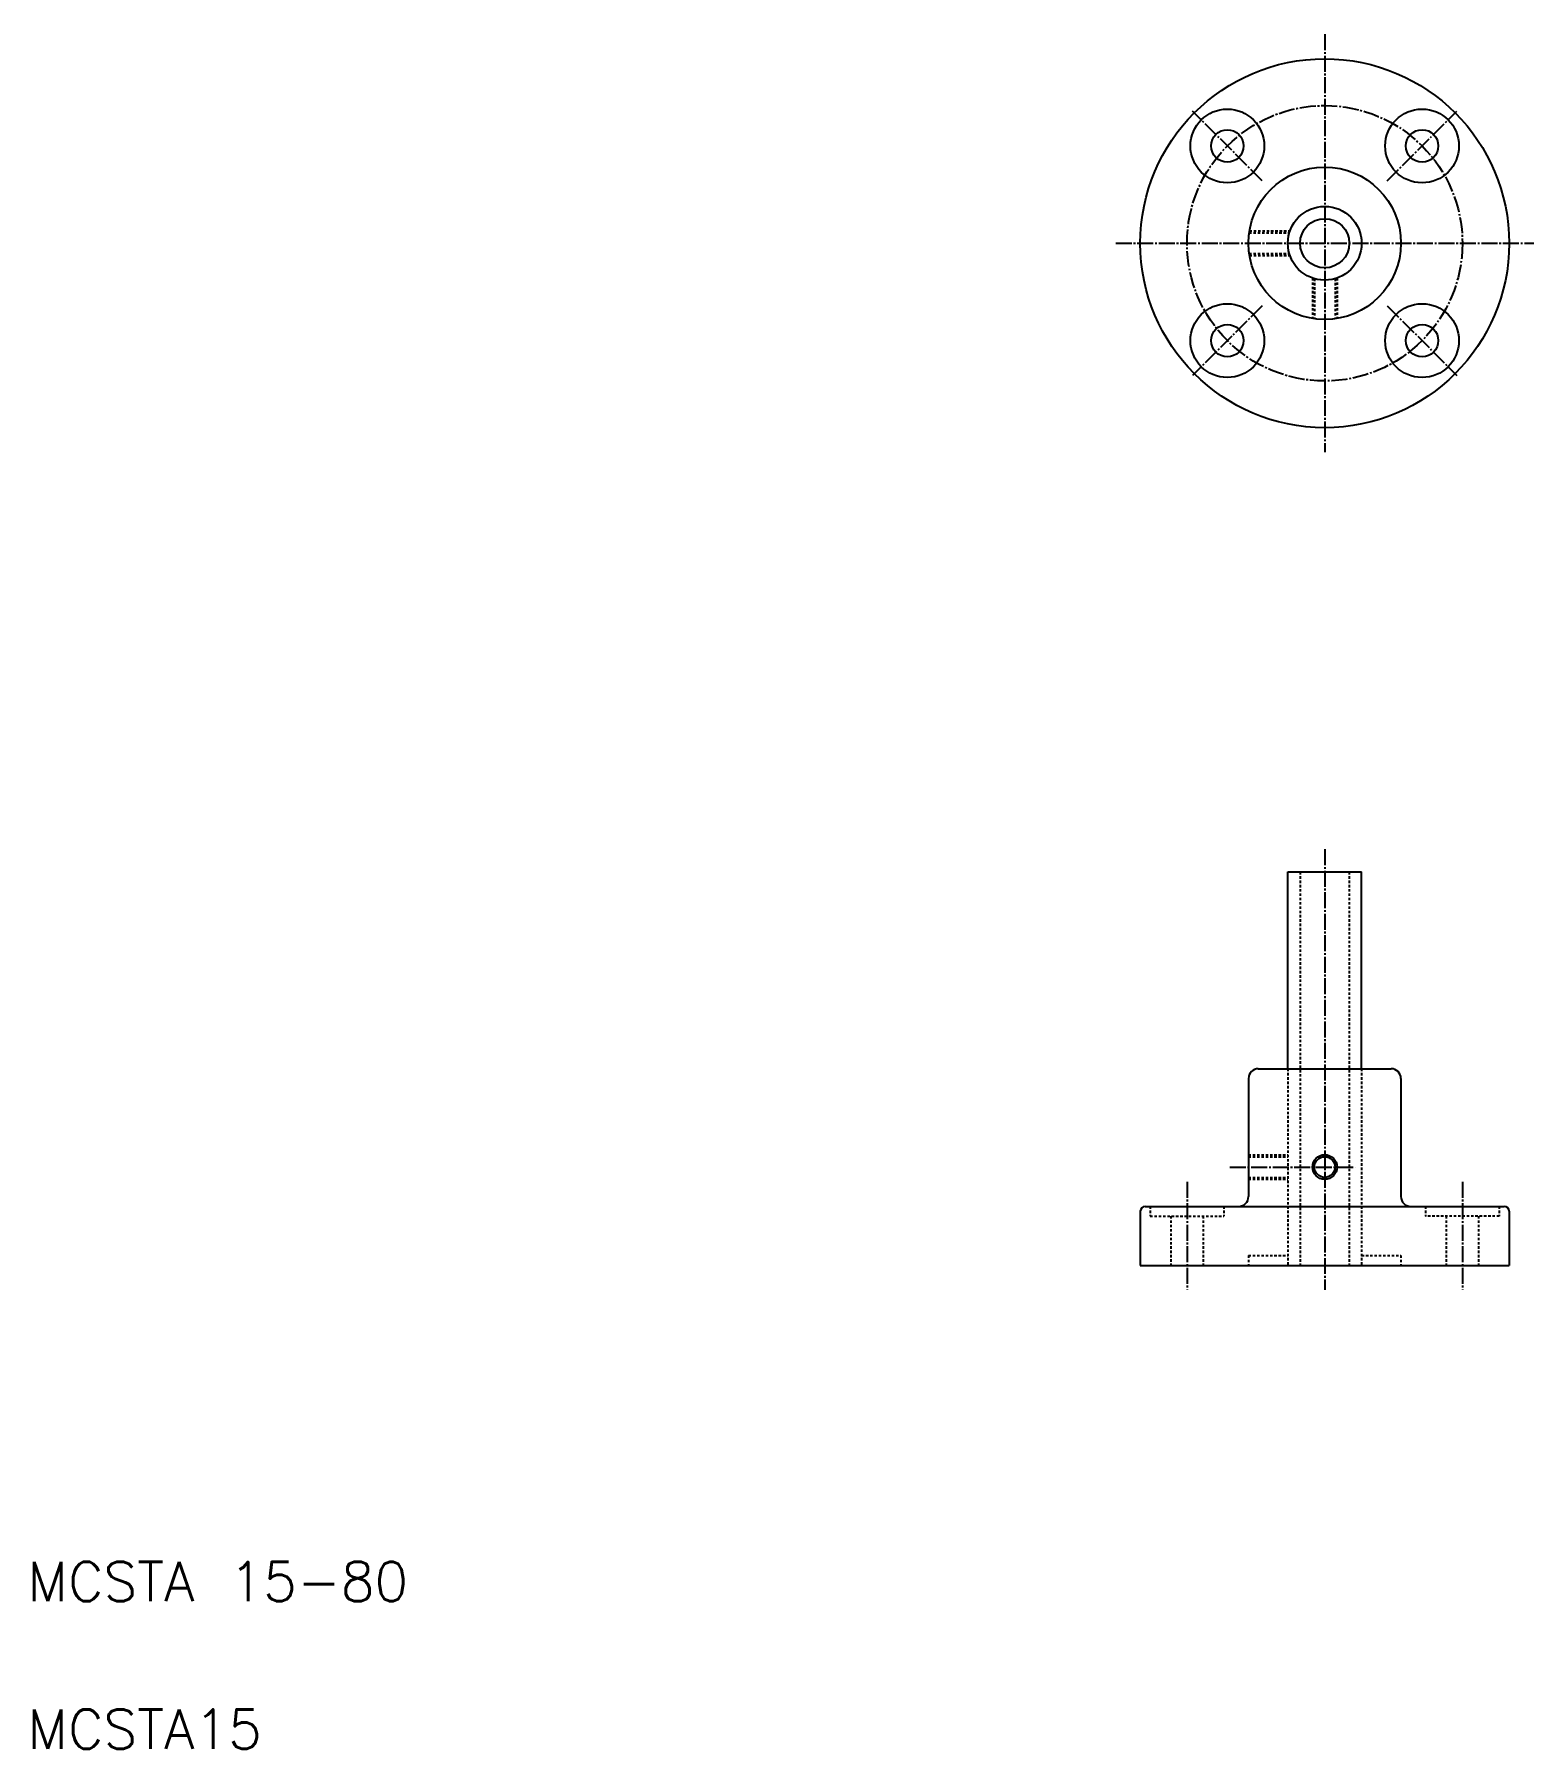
# Model space of a CAD drawing. Extents: x 21 to 326, y 20 to 369.
import ezdxf

# ---------------------------------------------------------------- set-up
doc = ezdxf.new("R2010")
doc.units = 0
doc.header["$LTSCALE"] = 0.25
doc.linetypes.add('CENTER', pattern=[17.5, 13, -1.5, 1.5, -1.5])
doc.linetypes.add('DASHED', pattern=[3.5, 2, -1.5])
doc.layers.get('0').update_dxf_attribs({"linetype": 'CONTINUOUS'})
doc.layers.add('CENTER', color=1, linetype='CENTER')
doc.styles.get("Standard").update_dxf_attribs({"font": 'txt', "bigfont": 'BIGFONT'})

msp = doc.modelspace()

# ---------------------------------------------------------------- linework, layer by layer
at = {"color": 3, "linetype": 'DASHED'}
for p, q in [((268.42, 328.24), (276.58, 328.24)), ((268.48, 328.64), (276.71, 328.64)), ((268.42, 324.04), (276.58, 324.04)), ((268.48, 323.64), (276.71, 323.64)), ((281.28, 319.06), (281.28, 310.84)), ((281.68, 318.94), (281.68, 310.78)), ((285.88, 318.94), (285.88, 310.78)), ((286.28, 319.06), (286.28, 310.84)), ((278.78, 198.29), (278.78, 118.29)), ((288.78, 198.29), (288.78, 118.29)), ((276.28, 158.29), (276.28, 118.29)), ((291.28, 158.29), (291.28, 118.29)), ((268.28, 140.79), (276.28, 140.79)), ((268.28, 140.39), (276.28, 140.39)), ((268.28, 136.19), (276.28, 136.19)), ((268.28, 135.79), (276.28, 135.79)), ((248.28, 130.29), (248.28, 128.29)), ((263.28, 130.29), (263.28, 128.29)), ((304.28, 130.29), (304.28, 128.29)), ((319.28, 130.29), (319.28, 128.29)), ((248.28, 128.29), (263.28, 128.29)), ((252.48, 128.29), (252.48, 118.29)), ((259.08, 128.29), (259.08, 118.29)), ((319.28, 128.29), (304.28, 128.29)), ((308.48, 128.29), (308.48, 118.29)), ((315.08, 128.29), (315.08, 118.29)), ((268.28, 120.29), (276.28, 120.29)), ((268.28, 120.29), (268.28, 118.29)), ((291.28, 120.29), (299.28, 120.29)), ((299.28, 120.29), (299.28, 118.29))]:
    msp.add_line(p, q, dxfattribs=at)
for p, q in [((276.28, 158.29), (276.28, 198.29)), ((276.28, 198.29), (291.28, 198.29)), ((291.28, 158.29), (291.28, 198.29)), ((270.28, 158.29), (297.28, 158.29)), ((276.28, 158.29), (291.28, 158.29)), ((280.03, 158.29), (280.03, 158.29)), ((283.78, 158.29), (283.78, 158.29)), ((268.28, 156.29), (268.28, 132.29)), ((299.28, 156.29), (299.28, 132.29)), ((246.28, 129.29), (246.28, 118.29)), ((247.28, 130.29), (320.28, 130.29)), ((321.28, 129.29), (321.28, 118.29)), ((246.28, 118.29), (321.28, 118.29))]:
    msp.add_line(p, q)
for centre, radius in [((283.78, 326.14), 37.5), ((263.98, 345.93), 7.5), ((303.58, 345.93), 7.5), ((263.98, 345.93), 3.3), ((303.58, 345.93), 3.3), ((283.78, 326.14), 15.5), ((283.78, 326.14), 7.5), ((283.78, 326.14), 5), ((263.98, 306.34), 7.5), ((303.58, 306.34), 7.5), ((263.98, 306.34), 3.3), ((263.98, 306.34), 3.3), ((303.58, 306.34), 3.3), ((303.58, 306.34), 3.3), ((283.78, 138.29), 2.1)]:
    msp.add_circle(centre, radius)
at = {"color": 3}
msp.add_circle((283.78, 138.29), 2.5, dxfattribs=at)
for centre, radius, start, end in [((270.28, 156.29), 2, 90, 180), ((297.28, 156.29), 2, 0, 90), ((247.28, 129.29), 1, 90, 180), ((266.28, 132.29), 2, 270, 0), ((301.28, 132.29), 2, 180, 270), ((320.28, 129.29), 1, 0, 90)]:
    msp.add_arc(centre, radius, start, end)
at = {"layer": 'CENTER', "color": 1, "linetype": 'CENTER'}
for p, q in [((283.78, 368.64), (283.78, 283.64)), ((271.05, 338.86), (256.91, 353.01)), ((296.51, 338.86), (310.65, 353.01)), ((241.28, 326.14), (326.28, 326.14)), ((271.05, 313.41), (256.91, 299.27)), ((296.51, 313.41), (310.65, 299.27)), ((283.78, 202.91), (283.78, 113.29)), ((264.46, 138.29), (289.99, 138.29)), ((255.78, 135.29), (255.78, 113.29)), ((311.78, 135.29), (311.78, 113.29))]:
    msp.add_line(p, q, dxfattribs=at)
msp.add_circle((283.78, 326.14), 28, dxfattribs=at)

# ---------------------------------------------------------------- texts
for s, p in [('MCSTA 15-80', (20, 50)), ('MCSTA15', (20, 20))]:
    msp.add_text(s, height=8).set_placement(p)

doc.saveas('drawing.dxf')
